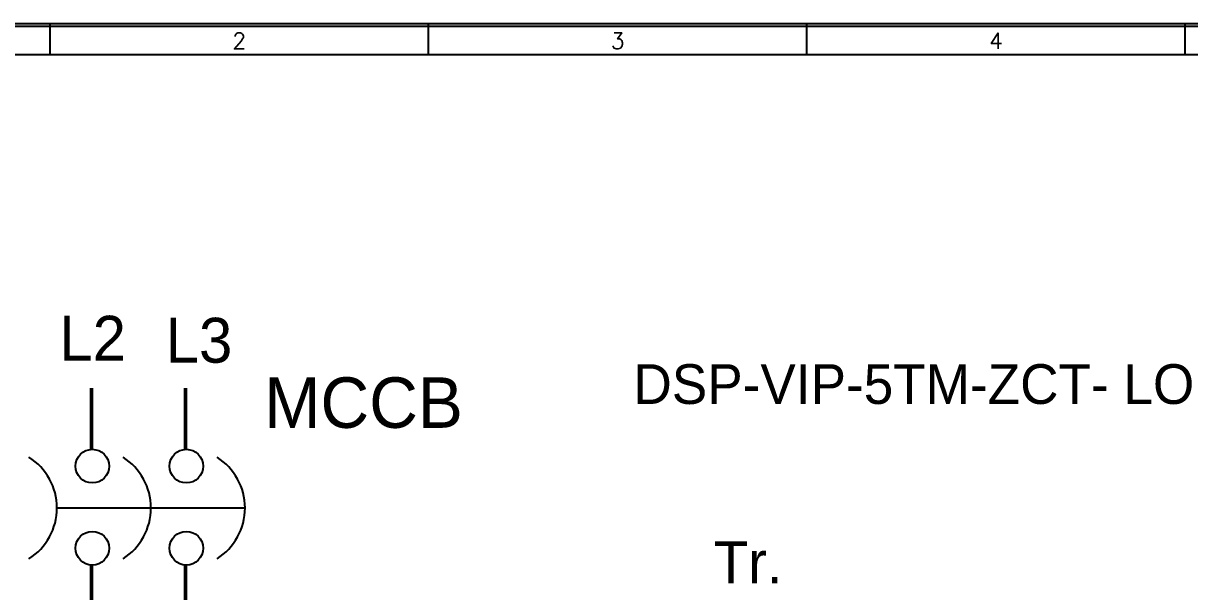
# Model space of a CAD drawing. Header units: millimetres. Extents: x 87 to 927, y 85 to 1088.
# Drawn here: x 156.1 to 279.4, y 915 to 975 of the extents above; entities that cross this region are included whole.
import ezdxf
from ezdxf.enums import TextEntityAlignment as Align

# ---------------------------------------------------------------- set-up
doc = ezdxf.new("R2010")
doc.units = ezdxf.units.MM
for name, color, linetype in [('20', 2, 'Continuous'), ('30', 3, 'Continuous'), ('70', 7, 'Continuous'), ('ASHADE', 7, 'Continuous')]:
    doc.layers.add(name, color=color, linetype=linetype)
doc.styles.add('ghs', font='NGULIM.TTF')
doc.styles.add('SIMPLEX', font='SIMPLEX')

msp = doc.modelspace()

# ---------------------------------------------------------------- linework, layer by layer
msp.add_line((159.656, 923.836), (179.536, 923.836))
at = {"layer": '20', "color": 7}
msp.add_line((112.223, 971.728), (485.623, 971.728), dxfattribs=at)
at = {"layer": '30', "color": 7}
for p, q in [((158.923, 971.728), (158.923, 975.028)), ((198.923, 971.728), (198.923, 975.028)), ((238.923, 971.728), (238.923, 975.028)), ((278.923, 971.728), (278.923, 975.028))]:
    msp.add_line(p, q, dxfattribs=at)
at = {"layer": '70', "color": 7}
for points in [[(488.923, 705.028), (108.923, 705.028), (108.923, 975.028), (488.923, 975.028)], [(488.623, 705.328), (109.223, 705.328), (109.223, 974.728), (488.623, 974.728)]]:
    msp.add_lwpolyline(points, close=True, dxfattribs=at)
at = {"layer": 'ASHADE', "color": 7, "linetype": 'ByBlock', "lineweight": 50, "ltscale": 2}
for p, q in [((163.293, 936.506), (163.293, 930.027)), ((173.233, 936.506), (173.233, 930.027)), ((163.293, 917.813), (163.293, 890.787)), ((173.233, 917.813), (173.233, 890.787))]:
    msp.add_line(p, q, dxfattribs=at)
at = {"layer": 'ASHADE', "ltscale": 2}
for centre in [(163.395, 928.252), (173.335, 928.252), (163.395, 919.588), (173.335, 919.588)]:
    msp.add_circle(centre, 1.778, dxfattribs=at)
for centre in [(153.323, 923.836), (163.263, 923.836), (173.203, 923.836)]:
    msp.add_arc(centre, 6.333, 302.22193, 57.77807, dxfattribs=at)

# ---------------------------------------------------------------- texts
at = {"layer": '30', "color": 7, "style": 'SIMPLEX'}
for s, p in [('2', (178.923, 973.182)), ('3', (218.923, 973.182)), ('4', (258.923, 973.182))]:
    msp.add_text(s, height=1.7, dxfattribs=at).set_placement(p, align=Align.MIDDLE)
at = {"layer": 'ASHADE', "ltscale": 2, "style": 'ghs'}
for s, height, p in [('L2', 4.7416, (159.903, 939.393)), ('L3', 4.7416, (171.145, 939.181)), ('DSP-VIP-5TM-ZCT- LOP(local operate panel) / rCS(remote control system)', 4.2, (220.597, 934.824)), ('MCCB', 5.3343, (181.568, 932.3)), ('Tr.', 4.4382, (229.098, 915.867))]:
    msp.add_text(s, height=height, dxfattribs=at).set_placement(p)

doc.saveas('drawing.dxf')
